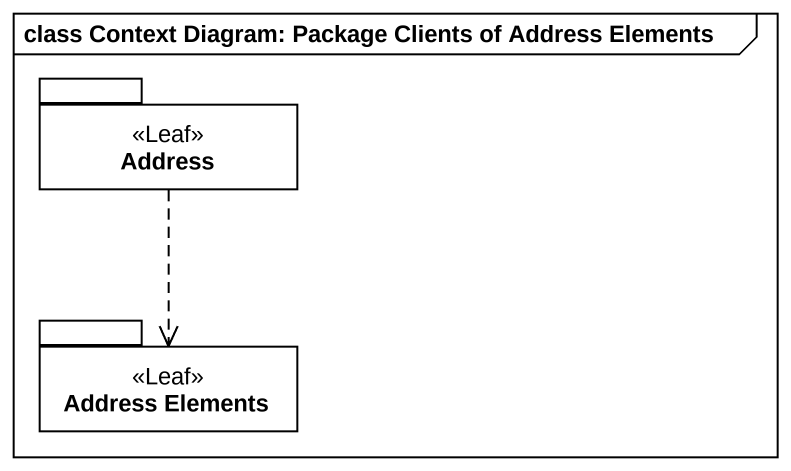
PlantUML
@startuml
mainframe class Context Diagram: Package Clients of Address Elements
package Address <<Leaf>> {
}
package "Address Elements" as Address_Elements <<Leaf>> {
}
Address ..> Address_Elements
@enduml
